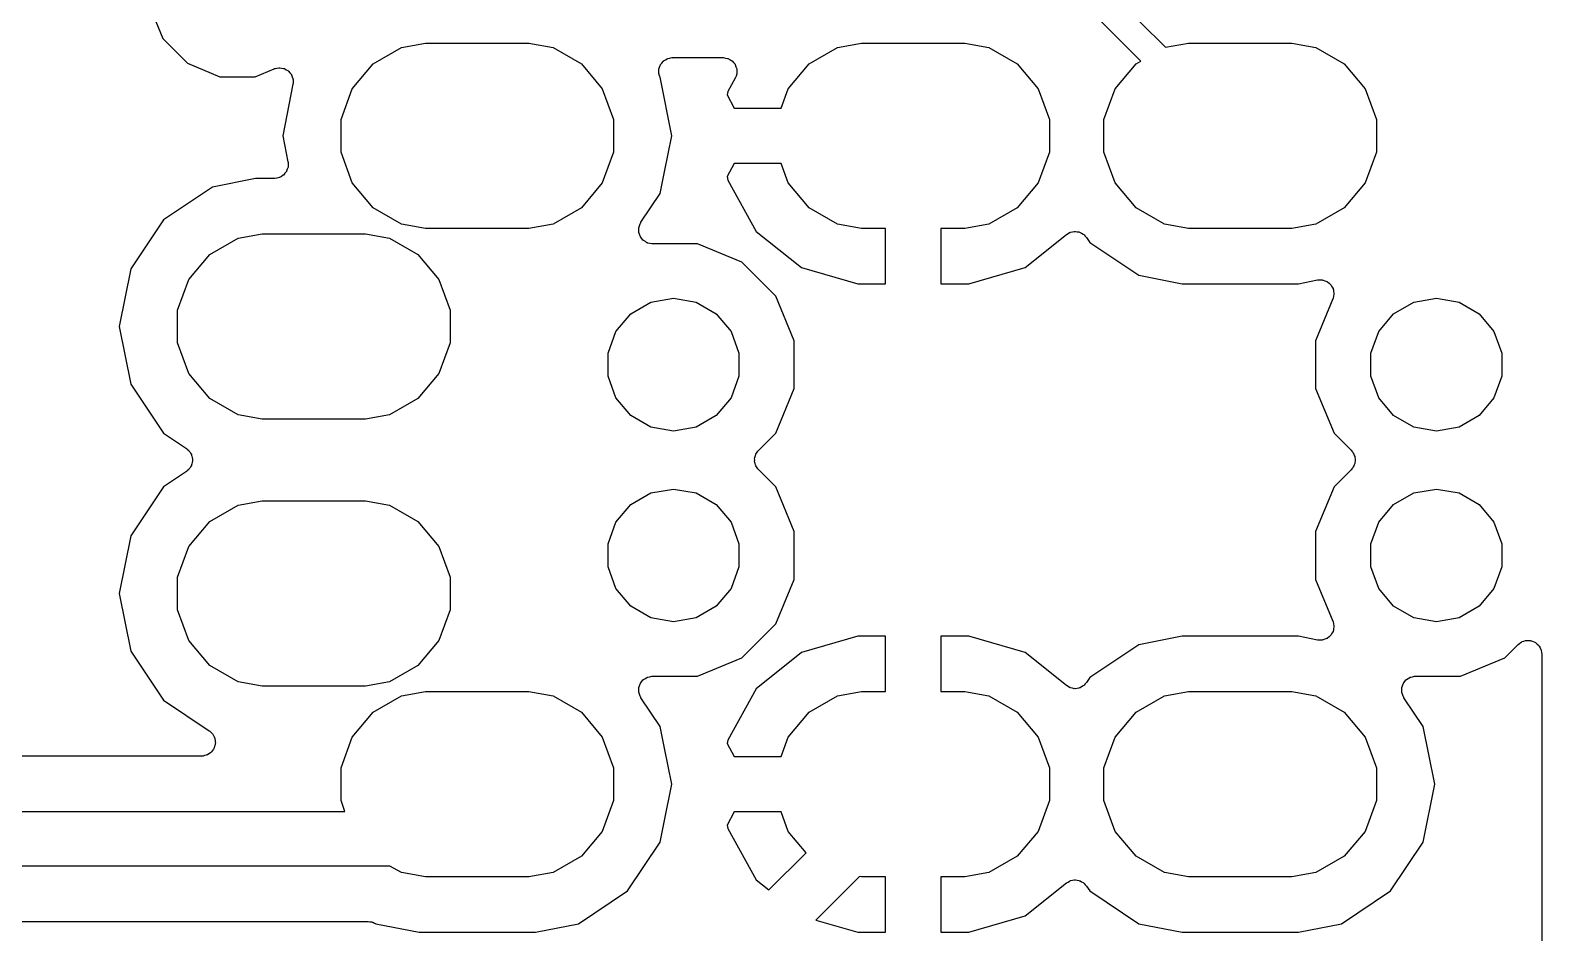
# Model space of a CAD drawing. Extents: x 61 to 194, y -153 to -61.
# Drawn here: x 180.3 to 194.17, y -120.16 to -111.88 of the extents above; entities that cross this region are included whole.
import ezdxf

# ---------------------------------------------------------------- set-up
doc = ezdxf.new("R2010")
doc.units = 0
doc.header["$MEASUREMENT"] = 0
doc.layers.add('BLACK', color=7, linetype='CONTINUOUS')

msp = doc.modelspace()

# ---------------------------------------------------------------- linework, layer by layer
at = {"layer": 'BLACK', "linetype": 'CONTINUOUS'}
for p, q in [((190.092, -111.415), (190.714, -112.037)), ((190.488, -112.164), (189.948, -111.625)), ((181.392, -111.661), (181.515, -111.958)), ((181.515, -111.958), (181.742, -112.185)), ((183.445, -112.189), (183.705, -112.039)), ((183.705, -112.039), (183.926, -112)), ((183.926, -112), (184.874, -112)), ((184.874, -112), (185.095, -112.039)), ((185.095, -112.039), (185.355, -112.189)), ((187.445, -112.189), (187.705, -112.039)), ((187.705, -112.039), (187.926, -112)), ((187.926, -112), (188.874, -112)), ((188.874, -112), (189.095, -112.039)), ((189.095, -112.039), (189.355, -112.189)), ((190.714, -112.037), (190.926, -112)), ((190.926, -112), (191.874, -112)), ((191.874, -112), (192.095, -112.039)), ((192.095, -112.039), (192.355, -112.189)), ((181.742, -112.185), (182.039, -112.308)), ((183.253, -112.418), (183.445, -112.189)), ((185.355, -112.189), (185.547, -112.418)), ((186.078, -112.204), (186.08, -112.2)), ((186.08, -112.2), (186.082, -112.197)), ((186.082, -112.197), (186.093, -112.183)), ((186.093, -112.183), (186.104, -112.168)), ((186.104, -112.168), (186.107, -112.166)), ((186.107, -112.166), (186.11, -112.163)), ((186.11, -112.163), (186.126, -112.154)), ((186.126, -112.154), (186.141, -112.144)), ((186.141, -112.144), (186.145, -112.143)), ((186.145, -112.143), (186.148, -112.141)), ((186.148, -112.141), (186.166, -112.138)), ((186.166, -112.138), (186.183, -112.133)), ((186.183, -112.133), (186.188, -112.134)), ((186.188, -112.134), (186.192, -112.133)), ((186.192, -112.133), (186.656, -112.133)), ((186.656, -112.133), (186.677, -112.137)), ((186.677, -112.137), (186.697, -112.14)), ((186.697, -112.14), (186.698, -112.14)), ((186.698, -112.14), (186.7, -112.141)), ((186.7, -112.141), (186.718, -112.151)), ((186.718, -112.151), (186.736, -112.161)), ((186.736, -112.161), (186.737, -112.162)), ((186.737, -112.162), (186.738, -112.163)), ((186.738, -112.163), (186.751, -112.179)), ((186.751, -112.179), (186.765, -112.194)), ((186.765, -112.194), (186.765, -112.196)), ((186.765, -112.196), (186.766, -112.197)), ((186.766, -112.197), (186.773, -112.216)), ((187.253, -112.418), (187.445, -112.189)), ((189.355, -112.189), (189.547, -112.418)), ((190.253, -112.418), (190.445, -112.189)), ((190.445, -112.189), (190.488, -112.164)), ((192.355, -112.189), (192.547, -112.418)), ((182.039, -112.308), (182.361, -112.308)), ((182.361, -112.308), (182.536, -112.235)), ((182.536, -112.235), (182.54, -112.234)), ((182.54, -112.234), (182.544, -112.232)), ((182.544, -112.232), (182.562, -112.23)), ((182.562, -112.23), (182.579, -112.226)), ((182.579, -112.226), (182.583, -112.226)), ((182.583, -112.226), (182.588, -112.226)), ((182.588, -112.226), (182.605, -112.229)), ((182.605, -112.229), (182.623, -112.232)), ((182.623, -112.232), (182.627, -112.233)), ((182.627, -112.233), (182.631, -112.234)), ((182.631, -112.234), (182.646, -112.244)), ((182.646, -112.244), (182.662, -112.252)), ((182.662, -112.252), (182.665, -112.255)), ((182.665, -112.255), (182.669, -112.257)), ((182.669, -112.257), (182.68, -112.271)), ((182.68, -112.271), (182.692, -112.284)), ((182.692, -112.284), (182.694, -112.288)), ((182.694, -112.288), (182.696, -112.292)), ((182.696, -112.292), (182.702, -112.309)), ((182.702, -112.309), (182.709, -112.325)), ((182.709, -112.325), (182.709, -112.329)), ((182.709, -112.329), (182.71, -112.333)), ((182.71, -112.333), (182.71, -112.351)), ((186.066, -112.246), (186.067, -112.242)), ((186.067, -112.264), (186.066, -112.246)), ((186.067, -112.238), (186.073, -112.221)), ((186.067, -112.242), (186.067, -112.238)), ((186.067, -112.282), (186.067, -112.264)), ((186.068, -112.286), (186.067, -112.282)), ((186.068, -112.29), (186.068, -112.286)), ((186.076, -112.307), (186.068, -112.29)), ((186.073, -112.221), (186.078, -112.204)), ((186.078, -112.312), (186.076, -112.307)), ((186.185, -112.85), (186.078, -112.312)), ((186.767, -112.321), (186.699, -112.444)), ((186.774, -112.302), (186.767, -112.321)), ((186.773, -112.216), (186.781, -112.235)), ((186.781, -112.282), (186.774, -112.302)), ((186.781, -112.235), (186.781, -112.237)), ((186.781, -112.237), (186.781, -112.238)), ((186.781, -112.238), (186.781, -112.259)), ((186.781, -112.259), (186.782, -112.28)), ((186.782, -112.28), (186.781, -112.281)), ((186.781, -112.281), (186.781, -112.282)), ((182.709, -112.377), (182.615, -112.85)), ((182.711, -112.369), (182.709, -112.373)), ((182.709, -112.373), (182.709, -112.377)), ((182.71, -112.351), (182.711, -112.369)), ((183.15, -112.7), (183.253, -112.418)), ((185.547, -112.418), (185.65, -112.7)), ((186.699, -112.444), (186.693, -112.475)), ((186.693, -112.475), (186.756, -112.596)), ((187.188, -112.596), (187.253, -112.418)), ((189.547, -112.418), (189.65, -112.7)), ((190.15, -112.7), (190.253, -112.418)), ((192.547, -112.418), (192.65, -112.7)), ((186.756, -112.596), (187.188, -112.596)), ((183.15, -113), (183.15, -112.7)), ((185.65, -112.7), (185.65, -113)), ((189.65, -112.7), (189.65, -113)), ((190.15, -113), (190.15, -112.7)), ((192.65, -112.7), (192.65, -113)), ((182.615, -112.85), (182.663, -113.09)), ((186.119, -113.182), (186.185, -112.85)), ((183.253, -113.282), (183.15, -113)), ((185.65, -113), (185.547, -113.282)), ((189.65, -113), (189.547, -113.282)), ((190.253, -113.282), (190.15, -113)), ((192.65, -113), (192.547, -113.282)), ((182.657, -113.156), (182.65, -113.176)), ((182.664, -113.137), (182.657, -113.156)), ((182.663, -113.09), (182.663, -113.092)), ((182.663, -113.092), (182.664, -113.093)), ((182.664, -113.093), (182.664, -113.114)), ((182.664, -113.114), (182.664, -113.134)), ((182.664, -113.134), (182.664, -113.136)), ((182.664, -113.136), (182.664, -113.137)), ((186.756, -113.104), (186.693, -113.225)), ((187.188, -113.104), (186.756, -113.104)), ((187.253, -113.282), (187.188, -113.104)), ((182.366, -113.242), (181.97, -113.321)), ((182.539, -113.242), (182.366, -113.242)), ((182.54, -113.242), (182.539, -113.242)), ((182.541, -113.242), (182.54, -113.242)), ((182.562, -113.238), (182.541, -113.242)), ((182.582, -113.234), (182.562, -113.238)), ((182.583, -113.234), (182.582, -113.234)), ((182.585, -113.233), (182.583, -113.234)), ((182.602, -113.223), (182.585, -113.233)), ((182.62, -113.212), (182.602, -113.223)), ((182.621, -113.211), (182.62, -113.212)), ((182.622, -113.21), (182.621, -113.211)), ((182.635, -113.194), (182.622, -113.21)), ((182.649, -113.178), (182.635, -113.194)), ((182.65, -113.176), (182.649, -113.177)), ((182.649, -113.177), (182.649, -113.178)), ((183.445, -113.511), (183.253, -113.282)), ((185.547, -113.282), (185.355, -113.511)), ((186.079, -113.38), (186.119, -113.182)), ((186.119, -113.182), (186.119, -113.182)), ((186.693, -113.225), (186.699, -113.256)), ((186.699, -113.256), (186.959, -113.727)), ((187.445, -113.511), (187.253, -113.282)), ((189.547, -113.282), (189.355, -113.511)), ((190.445, -113.511), (190.253, -113.282)), ((192.547, -113.282), (192.355, -113.511)), ((181.97, -113.321), (181.521, -113.621)), ((185.902, -113.644), (186.079, -113.38)), ((183.705, -113.661), (183.445, -113.511)), ((185.355, -113.511), (185.095, -113.661)), ((187.705, -113.661), (187.445, -113.511)), ((189.355, -113.511), (189.095, -113.661)), ((190.705, -113.661), (190.445, -113.511)), ((192.355, -113.511), (192.095, -113.661)), ((181.521, -113.621), (181.221, -114.07)), ((183.926, -113.7), (183.705, -113.661)), ((184.874, -113.7), (183.926, -113.7)), ((185.095, -113.661), (184.874, -113.7)), ((185.882, -113.729), (185.883, -113.711)), ((185.883, -113.693), (185.884, -113.689)), ((185.883, -113.711), (185.883, -113.693)), ((185.884, -113.689), (185.885, -113.685)), ((185.885, -113.685), (185.892, -113.668)), ((185.892, -113.668), (185.898, -113.651)), ((185.898, -113.651), (185.901, -113.648)), ((185.901, -113.648), (185.902, -113.644)), ((187.926, -113.7), (187.705, -113.661)), ((188.146, -113.7), (187.926, -113.7)), ((188.146, -114.208), (188.146, -113.7)), ((188.874, -113.7), (188.654, -113.7)), ((188.654, -113.7), (188.654, -114.208)), ((189.095, -113.661), (188.874, -113.7)), ((190.926, -113.7), (190.705, -113.661)), ((191.874, -113.7), (190.926, -113.7)), ((192.095, -113.661), (191.874, -113.7)), ((181.945, -113.939), (182.205, -113.789)), ((182.205, -113.789), (182.426, -113.75)), ((182.426, -113.75), (183.374, -113.75)), ((183.374, -113.75), (183.595, -113.789)), ((183.595, -113.789), (183.855, -113.939)), ((185.883, -113.733), (185.882, -113.729)), ((185.883, -113.737), (185.883, -113.733)), ((185.889, -113.754), (185.883, -113.737)), ((185.894, -113.771), (185.889, -113.754)), ((185.897, -113.775), (185.894, -113.771)), ((185.898, -113.778), (185.897, -113.775)), ((185.91, -113.792), (185.898, -113.778)), ((185.92, -113.807), (185.91, -113.792)), ((185.924, -113.809), (185.92, -113.807)), ((185.926, -113.812), (185.924, -113.809)), ((185.942, -113.821), (185.926, -113.812)), ((185.957, -113.831), (185.942, -113.821)), ((185.961, -113.832), (185.957, -113.831)), ((185.965, -113.834), (185.961, -113.832)), ((185.982, -113.837), (185.965, -113.834)), ((186, -113.842), (185.982, -113.837)), ((186.004, -113.841), (186, -113.842)), ((186.008, -113.842), (186.004, -113.841)), ((186.42, -113.842), (186.008, -113.842)), ((186.828, -114.011), (186.42, -113.842)), ((186.959, -113.727), (187.374, -114.058)), ((189.426, -114.058), (189.806, -113.755)), ((189.806, -113.755), (189.82, -113.747)), ((189.82, -113.747), (189.834, -113.738)), ((189.834, -113.738), (189.839, -113.737)), ((189.839, -113.737), (189.844, -113.734)), ((189.844, -113.734), (189.861, -113.731)), ((189.861, -113.731), (189.877, -113.727)), ((189.877, -113.727), (189.882, -113.728)), ((189.882, -113.728), (189.888, -113.727)), ((189.888, -113.727), (189.904, -113.73)), ((189.904, -113.73), (189.92, -113.732)), ((189.92, -113.732), (189.926, -113.735)), ((189.926, -113.735), (189.931, -113.736)), ((189.931, -113.736), (189.945, -113.744)), ((189.945, -113.744), (189.96, -113.752)), ((189.96, -113.752), (189.964, -113.756)), ((189.964, -113.756), (189.969, -113.759)), ((189.969, -113.759), (189.979, -113.772)), ((189.979, -113.772), (189.991, -113.784)), ((189.991, -113.784), (190.021, -113.829)), ((190.021, -113.829), (190.47, -114.129)), ((181.753, -114.168), (181.945, -113.939)), ((183.855, -113.939), (184.047, -114.168)), ((181.221, -114.07), (181.115, -114.6)), ((187.139, -114.322), (186.828, -114.011)), ((187.374, -114.058), (187.891, -114.208)), ((188.909, -114.208), (189.426, -114.058)), ((190.47, -114.129), (190.866, -114.208)), ((181.65, -114.45), (181.753, -114.168)), ((184.047, -114.168), (184.15, -114.45)), ((187.891, -114.208), (188.146, -114.208)), ((188.654, -114.208), (188.909, -114.208)), ((190.866, -114.208), (191.934, -114.208)), ((191.934, -114.208), (192.109, -114.173)), ((192.109, -114.173), (192.113, -114.173)), ((192.113, -114.173), (192.117, -114.172)), ((192.117, -114.172), (192.135, -114.173)), ((192.135, -114.173), (192.153, -114.172)), ((192.153, -114.172), (192.157, -114.174)), ((192.157, -114.174), (192.161, -114.174)), ((192.161, -114.174), (192.177, -114.181)), ((192.177, -114.181), (192.194, -114.186)), ((192.194, -114.186), (192.198, -114.189)), ((192.198, -114.189), (192.202, -114.191)), ((192.202, -114.191), (192.215, -114.203)), ((192.215, -114.203), (192.229, -114.214)), ((192.229, -114.214), (192.231, -114.218)), ((192.231, -114.218), (192.234, -114.22)), ((192.234, -114.22), (192.242, -114.236)), ((192.242, -114.236), (192.252, -114.252)), ((192.252, -114.252), (192.253, -114.256)), ((192.253, -114.256), (192.255, -114.26)), ((192.255, -114.26), (192.257, -114.277)), ((192.257, -114.277), (192.26, -114.295)), ((185.808, -114.483), (185.992, -114.377)), ((185.992, -114.377), (186.2, -114.341)), ((186.2, -114.341), (186.408, -114.377)), ((186.408, -114.377), (186.592, -114.483)), ((187.308, -114.73), (187.139, -114.322)), ((192.251, -114.346), (192.092, -114.73)), ((192.252, -114.342), (192.251, -114.346)), ((192.254, -114.339), (192.252, -114.342)), ((192.256, -114.321), (192.254, -114.339)), ((192.26, -114.303), (192.256, -114.321)), ((192.26, -114.295), (192.26, -114.299)), ((192.26, -114.299), (192.26, -114.303)), ((192.808, -114.483), (192.992, -114.377)), ((192.992, -114.377), (193.2, -114.341)), ((193.2, -114.341), (193.408, -114.377)), ((193.408, -114.377), (193.592, -114.483)), ((181.65, -114.75), (181.65, -114.45)), ((184.15, -114.45), (184.15, -114.75)), ((185.672, -114.645), (185.808, -114.483)), ((186.592, -114.483), (186.728, -114.645)), ((192.672, -114.645), (192.808, -114.483)), ((193.592, -114.483), (193.728, -114.645)), ((181.115, -114.6), (181.221, -115.13)), ((185.6, -114.844), (185.672, -114.645)), ((186.728, -114.645), (186.8, -114.844)), ((192.6, -114.844), (192.672, -114.645)), ((193.728, -114.645), (193.8, -114.844)), ((181.753, -115.032), (181.65, -114.75)), ((184.15, -114.75), (184.047, -115.032)), ((187.308, -115.17), (187.308, -114.73)), ((192.092, -114.73), (192.092, -115.17)), ((185.6, -115.056), (185.6, -114.844)), ((186.8, -114.844), (186.8, -115.056)), ((192.6, -115.056), (192.6, -114.844)), ((193.8, -114.844), (193.8, -115.056)), ((181.945, -115.261), (181.753, -115.032)), ((184.047, -115.032), (183.855, -115.261)), ((185.672, -115.255), (185.6, -115.056)), ((186.8, -115.056), (186.728, -115.255)), ((192.672, -115.255), (192.6, -115.056)), ((193.8, -115.056), (193.728, -115.255)), ((181.221, -115.13), (181.521, -115.579)), ((187.139, -115.578), (187.308, -115.17)), ((192.092, -115.17), (192.261, -115.578)), ((182.205, -115.411), (181.945, -115.261)), ((183.855, -115.261), (183.595, -115.411)), ((185.808, -115.417), (185.672, -115.255)), ((186.728, -115.255), (186.592, -115.417)), ((192.808, -115.417), (192.672, -115.255)), ((193.728, -115.255), (193.592, -115.417)), ((182.426, -115.45), (182.205, -115.411)), ((183.374, -115.45), (182.426, -115.45)), ((183.595, -115.411), (183.374, -115.45)), ((185.992, -115.523), (185.808, -115.417)), ((186.2, -115.559), (185.992, -115.523)), ((186.408, -115.523), (186.2, -115.559)), ((186.592, -115.417), (186.408, -115.523)), ((192.992, -115.523), (192.808, -115.417)), ((193.2, -115.559), (192.992, -115.523)), ((193.408, -115.523), (193.2, -115.559)), ((193.592, -115.417), (193.408, -115.523)), ((181.521, -115.579), (181.731, -115.719)), ((186.982, -115.735), (187.139, -115.578)), ((192.261, -115.578), (192.418, -115.735)), ((181.731, -115.719), (181.741, -115.729)), ((181.741, -115.729), (181.752, -115.737)), ((181.752, -115.737), (181.757, -115.744)), ((181.757, -115.744), (181.763, -115.75)), ((181.763, -115.75), (181.769, -115.762)), ((181.769, -115.762), (181.777, -115.774)), ((181.777, -115.774), (181.779, -115.782)), ((181.779, -115.782), (181.782, -115.789)), ((181.782, -115.789), (181.784, -115.803)), ((181.784, -115.803), (181.787, -115.817)), ((186.945, -115.814), (186.948, -115.803)), ((186.948, -115.803), (186.949, -115.792)), ((186.949, -115.792), (186.954, -115.782)), ((186.954, -115.782), (186.956, -115.771)), ((186.956, -115.771), (186.963, -115.762)), ((186.963, -115.762), (186.968, -115.752)), ((186.968, -115.752), (186.975, -115.744)), ((186.975, -115.744), (186.982, -115.735)), ((192.418, -115.735), (192.425, -115.744)), ((192.425, -115.744), (192.432, -115.752)), ((192.432, -115.752), (192.437, -115.762)), ((192.437, -115.762), (192.444, -115.771)), ((192.444, -115.771), (192.446, -115.782)), ((192.446, -115.782), (192.451, -115.792)), ((192.451, -115.792), (192.452, -115.803)), ((192.452, -115.803), (192.455, -115.814)), ((181.731, -115.931), (181.521, -116.071)), ((181.741, -115.921), (181.731, -115.931)), ((181.752, -115.913), (181.741, -115.921)), ((181.757, -115.906), (181.752, -115.913)), ((181.763, -115.9), (181.757, -115.906)), ((181.769, -115.888), (181.763, -115.9)), ((181.777, -115.876), (181.769, -115.888)), ((181.779, -115.868), (181.777, -115.876)), ((181.782, -115.861), (181.779, -115.868)), ((181.784, -115.847), (181.782, -115.861)), ((181.787, -115.833), (181.784, -115.847)), ((181.787, -115.817), (181.786, -115.825)), ((181.786, -115.825), (181.787, -115.833)), ((186.946, -115.825), (186.945, -115.814)), ((186.945, -115.836), (186.946, -115.825)), ((186.948, -115.847), (186.945, -115.836)), ((186.949, -115.858), (186.948, -115.847)), ((186.954, -115.868), (186.949, -115.858)), ((186.956, -115.879), (186.954, -115.868)), ((186.963, -115.888), (186.956, -115.879)), ((186.968, -115.898), (186.963, -115.888)), ((186.975, -115.906), (186.968, -115.898)), ((186.982, -115.915), (186.975, -115.906)), ((187.139, -116.072), (186.982, -115.915)), ((192.418, -115.915), (192.261, -116.072)), ((192.425, -115.906), (192.418, -115.915)), ((192.432, -115.898), (192.425, -115.906)), ((192.437, -115.888), (192.432, -115.898)), ((192.444, -115.879), (192.437, -115.888)), ((192.446, -115.868), (192.444, -115.879)), ((192.451, -115.858), (192.446, -115.868)), ((192.452, -115.847), (192.451, -115.858)), ((192.455, -115.836), (192.452, -115.847)), ((192.455, -115.814), (192.454, -115.825)), ((192.454, -115.825), (192.455, -115.836)), ((181.521, -116.071), (181.221, -116.52)), ((187.308, -116.48), (187.139, -116.072)), ((192.261, -116.072), (192.092, -116.48)), ((182.205, -116.239), (182.426, -116.2)), ((182.426, -116.2), (183.374, -116.2)), ((183.374, -116.2), (183.595, -116.239)), ((185.808, -116.233), (185.992, -116.127)), ((185.992, -116.127), (186.2, -116.091)), ((186.2, -116.091), (186.408, -116.127)), ((186.408, -116.127), (186.592, -116.233)), ((192.808, -116.233), (192.992, -116.127)), ((192.992, -116.127), (193.2, -116.091)), ((193.2, -116.091), (193.408, -116.127)), ((193.408, -116.127), (193.592, -116.233)), ((181.945, -116.389), (182.205, -116.239)), ((183.595, -116.239), (183.855, -116.389)), ((185.672, -116.395), (185.808, -116.233)), ((186.592, -116.233), (186.728, -116.395)), ((192.672, -116.395), (192.808, -116.233)), ((193.592, -116.233), (193.728, -116.395)), ((181.753, -116.618), (181.945, -116.389)), ((183.855, -116.389), (184.047, -116.618)), ((185.6, -116.594), (185.672, -116.395)), ((186.728, -116.395), (186.8, -116.594)), ((187.308, -116.92), (187.308, -116.48)), ((192.092, -116.48), (192.092, -116.92)), ((192.6, -116.594), (192.672, -116.395)), ((193.728, -116.395), (193.8, -116.594)), ((181.221, -116.52), (181.115, -117.05)), ((181.65, -116.9), (181.753, -116.618)), ((184.047, -116.618), (184.15, -116.9)), ((185.6, -116.806), (185.6, -116.594)), ((186.8, -116.594), (186.8, -116.806)), ((192.6, -116.806), (192.6, -116.594)), ((193.8, -116.594), (193.8, -116.806)), ((181.65, -117.2), (181.65, -116.9)), ((184.15, -116.9), (184.15, -117.2)), ((185.672, -117.005), (185.6, -116.806)), ((186.8, -116.806), (186.728, -117.005)), ((192.672, -117.005), (192.6, -116.806)), ((193.8, -116.806), (193.728, -117.005)), ((181.115, -117.05), (181.221, -117.58)), ((185.808, -117.167), (185.672, -117.005)), ((186.728, -117.005), (186.592, -117.167)), ((187.139, -117.328), (187.308, -116.92)), ((192.092, -116.92), (192.251, -117.304)), ((192.808, -117.167), (192.672, -117.005)), ((193.728, -117.005), (193.592, -117.167)), ((185.992, -117.273), (185.808, -117.167)), ((186.592, -117.167), (186.408, -117.273)), ((192.992, -117.273), (192.808, -117.167)), ((193.592, -117.167), (193.408, -117.273)), ((181.753, -117.482), (181.65, -117.2)), ((184.15, -117.2), (184.047, -117.482)), ((186.2, -117.309), (185.992, -117.273)), ((186.408, -117.273), (186.2, -117.309)), ((186.828, -117.639), (187.139, -117.328)), ((192.251, -117.304), (192.252, -117.308)), ((192.252, -117.308), (192.254, -117.311)), ((192.254, -117.311), (192.256, -117.329)), ((192.256, -117.329), (192.26, -117.347)), ((193.2, -117.309), (192.992, -117.273)), ((193.408, -117.273), (193.2, -117.309)), ((187.891, -117.442), (187.374, -117.592)), ((188.146, -117.442), (187.891, -117.442)), ((188.146, -117.95), (188.146, -117.442)), ((188.909, -117.442), (188.654, -117.442)), ((188.654, -117.442), (188.654, -117.95)), ((189.426, -117.592), (188.909, -117.442)), ((190.866, -117.442), (190.47, -117.521)), ((191.934, -117.442), (190.866, -117.442)), ((192.109, -117.477), (191.934, -117.442)), ((192.177, -117.469), (192.161, -117.476)), ((192.194, -117.464), (192.177, -117.469)), ((192.198, -117.461), (192.194, -117.464)), ((192.202, -117.459), (192.198, -117.461)), ((192.215, -117.447), (192.202, -117.459)), ((192.229, -117.436), (192.215, -117.447)), ((192.231, -117.432), (192.229, -117.436)), ((192.234, -117.43), (192.231, -117.432)), ((192.242, -117.414), (192.234, -117.43)), ((192.252, -117.398), (192.242, -117.414)), ((192.253, -117.394), (192.252, -117.398)), ((192.255, -117.39), (192.253, -117.394)), ((192.257, -117.373), (192.255, -117.39)), ((192.26, -117.355), (192.257, -117.373)), ((192.26, -117.347), (192.26, -117.351)), ((192.26, -117.351), (192.26, -117.355)), ((181.221, -117.58), (181.521, -118.029)), ((181.945, -117.711), (181.753, -117.482)), ((184.047, -117.482), (183.855, -117.711)), ((187.374, -117.592), (186.959, -117.923)), ((189.806, -117.895), (189.426, -117.592)), ((190.47, -117.521), (190.021, -117.821)), ((192.113, -117.477), (192.109, -117.477)), ((192.117, -117.478), (192.113, -117.477)), ((192.135, -117.477), (192.117, -117.478)), ((192.153, -117.478), (192.135, -117.477)), ((192.157, -117.476), (192.153, -117.478)), ((192.161, -117.476), (192.157, -117.476)), ((193.828, -117.639), (193.95, -117.517)), ((193.95, -117.517), (193.964, -117.507)), ((193.964, -117.507), (193.977, -117.497)), ((193.977, -117.497), (193.982, -117.495)), ((193.982, -117.495), (193.986, -117.491)), ((193.986, -117.491), (194.002, -117.487)), ((194.002, -117.487), (194.018, -117.481)), ((194.018, -117.481), (194.024, -117.481)), ((194.024, -117.481), (194.029, -117.48)), ((194.029, -117.48), (194.045, -117.481)), ((194.045, -117.481), (194.062, -117.481)), ((194.062, -117.481), (194.067, -117.483)), ((194.067, -117.483), (194.073, -117.484)), ((194.073, -117.484), (194.088, -117.491)), ((194.088, -117.491), (194.104, -117.497)), ((194.104, -117.497), (194.108, -117.5)), ((194.108, -117.5), (194.113, -117.503)), ((194.113, -117.503), (194.125, -117.514)), ((194.125, -117.514), (194.137, -117.525)), ((194.137, -117.525), (194.14, -117.53)), ((194.14, -117.53), (194.144, -117.534)), ((194.144, -117.534), (194.151, -117.549)), ((194.151, -117.549), (194.159, -117.563)), ((194.159, -117.563), (194.16, -117.569)), ((194.16, -117.569), (194.163, -117.574)), ((194.163, -117.574), (194.164, -117.59)), ((194.164, -117.59), (194.167, -117.607)), ((194.167, -117.607), (194.167, -128.311)), ((182.205, -117.861), (181.945, -117.711)), ((183.855, -117.711), (183.595, -117.861)), ((186.42, -117.808), (186.828, -117.639)), ((193.42, -117.808), (193.828, -117.639)), ((182.426, -117.9), (182.205, -117.861)), ((183.595, -117.861), (183.374, -117.9)), ((185.889, -117.896), (185.894, -117.879)), ((185.894, -117.879), (185.897, -117.875)), ((185.897, -117.875), (185.898, -117.871)), ((185.898, -117.871), (185.91, -117.858)), ((185.91, -117.858), (185.92, -117.843)), ((185.92, -117.843), (185.924, -117.841)), ((185.924, -117.841), (185.926, -117.838)), ((185.926, -117.838), (185.942, -117.829)), ((185.942, -117.829), (185.957, -117.819)), ((185.957, -117.819), (185.961, -117.818)), ((185.961, -117.818), (185.965, -117.816)), ((185.965, -117.816), (185.982, -117.813)), ((185.982, -117.813), (186, -117.808)), ((186, -117.808), (186.004, -117.809)), ((186.004, -117.809), (186.008, -117.808)), ((186.008, -117.808), (186.42, -117.808)), ((189.979, -117.878), (189.969, -117.891)), ((189.991, -117.866), (189.979, -117.878)), ((190.021, -117.821), (189.991, -117.866)), ((192.889, -117.896), (192.894, -117.879)), ((192.894, -117.879), (192.897, -117.875)), ((192.897, -117.875), (192.898, -117.871)), ((192.898, -117.871), (192.91, -117.858)), ((192.91, -117.858), (192.92, -117.843)), ((192.92, -117.843), (192.924, -117.841)), ((192.924, -117.841), (192.926, -117.838)), ((192.926, -117.838), (192.942, -117.829)), ((192.942, -117.829), (192.957, -117.819)), ((192.957, -117.819), (192.961, -117.818)), ((192.961, -117.818), (192.965, -117.816)), ((192.965, -117.816), (192.982, -117.813)), ((192.982, -117.813), (193, -117.808)), ((193, -117.808), (193.004, -117.809)), ((193.004, -117.809), (193.008, -117.808)), ((193.008, -117.808), (193.42, -117.808)), ((183.374, -117.9), (182.426, -117.9)), ((183.445, -118.139), (183.705, -117.989)), ((183.705, -117.989), (183.926, -117.95)), ((183.926, -117.95), (184.874, -117.95)), ((184.874, -117.95), (185.095, -117.989)), ((185.095, -117.989), (185.355, -118.139)), ((185.882, -117.921), (185.883, -117.917)), ((185.883, -117.939), (185.882, -117.921)), ((185.883, -117.913), (185.889, -117.896)), ((185.883, -117.917), (185.883, -117.913)), ((185.883, -117.957), (185.883, -117.939)), ((185.884, -117.961), (185.883, -117.957)), ((185.885, -117.965), (185.884, -117.961)), ((185.892, -117.982), (185.885, -117.965)), ((185.898, -117.998), (185.892, -117.982)), ((185.901, -118.002), (185.898, -117.998)), ((185.902, -118.006), (185.901, -118.002)), ((186.079, -118.27), (185.902, -118.006)), ((186.959, -117.923), (186.699, -118.394)), ((187.445, -118.139), (187.705, -117.989)), ((187.705, -117.989), (187.926, -117.95)), ((187.926, -117.95), (188.146, -117.95)), ((188.654, -117.95), (188.874, -117.95)), ((188.874, -117.95), (189.095, -117.989)), ((189.095, -117.989), (189.355, -118.139)), ((189.82, -117.903), (189.806, -117.895)), ((189.834, -117.912), (189.82, -117.903)), ((189.839, -117.913), (189.834, -117.912)), ((189.844, -117.916), (189.839, -117.913)), ((189.861, -117.919), (189.844, -117.916)), ((189.877, -117.923), (189.861, -117.919)), ((189.882, -117.922), (189.877, -117.923)), ((189.888, -117.923), (189.882, -117.922)), ((189.904, -117.92), (189.888, -117.923)), ((189.92, -117.918), (189.904, -117.92)), ((189.926, -117.915), (189.92, -117.918)), ((189.931, -117.914), (189.926, -117.915)), ((189.945, -117.906), (189.931, -117.914)), ((189.96, -117.898), (189.945, -117.906)), ((189.964, -117.894), (189.96, -117.898)), ((189.969, -117.891), (189.964, -117.894)), ((190.445, -118.139), (190.705, -117.989)), ((190.705, -117.989), (190.926, -117.95)), ((190.926, -117.95), (191.874, -117.95)), ((191.874, -117.95), (192.095, -117.989)), ((192.095, -117.989), (192.355, -118.139)), ((192.882, -117.921), (192.883, -117.917)), ((192.883, -117.939), (192.882, -117.921)), ((192.883, -117.913), (192.889, -117.896)), ((192.883, -117.917), (192.883, -117.913)), ((192.883, -117.957), (192.883, -117.939)), ((192.884, -117.961), (192.883, -117.957)), ((192.885, -117.965), (192.884, -117.961)), ((192.892, -117.982), (192.885, -117.965)), ((192.898, -117.998), (192.892, -117.982)), ((192.901, -118.002), (192.898, -117.998)), ((192.902, -118.006), (192.901, -118.002)), ((193.079, -118.27), (192.902, -118.006)), ((181.521, -118.029), (181.94, -118.309)), ((183.253, -118.368), (183.445, -118.139)), ((185.355, -118.139), (185.547, -118.368)), ((187.253, -118.368), (187.445, -118.139)), ((189.355, -118.139), (189.547, -118.368)), ((190.253, -118.368), (190.445, -118.139)), ((192.355, -118.139), (192.547, -118.368)), ((186.119, -118.468), (186.079, -118.27)), ((193.185, -118.8), (193.079, -118.27)), ((181.94, -118.309), (181.946, -118.314)), ((181.946, -118.314), (181.952, -118.318)), ((181.952, -118.318), (181.961, -118.329)), ((181.961, -118.329), (181.972, -118.34)), ((181.972, -118.34), (181.975, -118.346)), ((181.975, -118.346), (181.98, -118.352)), ((181.98, -118.352), (181.985, -118.366)), ((181.985, -118.366), (181.992, -118.379)), ((181.995, -118.437), (181.99, -118.451)), ((181.992, -118.379), (181.993, -118.386)), ((181.993, -118.386), (181.995, -118.393)), ((181.995, -118.393), (181.995, -118.408)), ((181.995, -118.408), (181.997, -118.423)), ((181.997, -118.423), (181.995, -118.43)), ((181.995, -118.43), (181.995, -118.437)), ((183.15, -118.65), (183.253, -118.368)), ((185.547, -118.368), (185.65, -118.65)), ((186.699, -118.394), (186.693, -118.425)), ((186.693, -118.425), (186.756, -118.546)), ((187.188, -118.546), (187.253, -118.368)), ((189.547, -118.368), (189.65, -118.65)), ((190.15, -118.65), (190.253, -118.368)), ((192.547, -118.368), (192.65, -118.65)), ((181.87, -118.542), (173.211, -118.542)), ((181.877, -118.541), (181.87, -118.542)), ((181.884, -118.541), (181.877, -118.541)), ((181.898, -118.537), (181.884, -118.541)), ((181.913, -118.534), (181.898, -118.537)), ((181.919, -118.531), (181.913, -118.534)), ((181.926, -118.529), (181.919, -118.531)), ((181.938, -118.52), (181.926, -118.529)), ((181.952, -118.512), (181.938, -118.52)), ((181.956, -118.507), (181.952, -118.512)), ((181.962, -118.503), (181.956, -118.507)), ((181.97, -118.49), (181.962, -118.503)), ((181.98, -118.478), (181.97, -118.49)), ((181.982, -118.472), (181.98, -118.478)), ((181.986, -118.466), (181.982, -118.472)), ((181.99, -118.451), (181.986, -118.466)), ((186.185, -118.8), (186.119, -118.468)), ((186.756, -118.546), (187.188, -118.546)), ((183.15, -118.95), (183.15, -118.65)), ((185.65, -118.65), (185.65, -118.95)), ((189.65, -118.65), (189.65, -118.95)), ((190.15, -118.95), (190.15, -118.65)), ((192.65, -118.65), (192.65, -118.95)), ((186.119, -119.132), (186.185, -118.8)), ((193.079, -119.33), (193.185, -118.8)), ((183.186, -119.05), (183.15, -118.95)), ((185.65, -118.95), (185.547, -119.232)), ((189.65, -118.95), (189.547, -119.232)), ((190.253, -119.232), (190.15, -118.95)), ((192.65, -118.95), (192.547, -119.232)), ((172.904, -119.05), (183.186, -119.05)), ((186.079, -119.33), (186.119, -119.132)), ((186.119, -119.132), (186.119, -119.132)), ((186.756, -119.054), (186.693, -119.175)), ((187.188, -119.054), (186.756, -119.054)), ((187.253, -119.232), (187.188, -119.054)), ((185.547, -119.232), (185.355, -119.461)), ((186.693, -119.175), (186.699, -119.206)), ((186.699, -119.206), (186.959, -119.677)), ((187.418, -119.429), (187.253, -119.232)), ((189.547, -119.232), (189.355, -119.461)), ((190.445, -119.461), (190.253, -119.232)), ((192.547, -119.232), (192.355, -119.461)), ((185.779, -119.779), (186.079, -119.33)), ((192.779, -119.779), (193.079, -119.33)), ((183.599, -119.55), (172.811, -119.55)), ((183.705, -119.611), (183.599, -119.55)), ((185.355, -119.461), (185.095, -119.611)), ((187.076, -119.77), (187.418, -119.429)), ((189.355, -119.461), (189.095, -119.611)), ((190.705, -119.611), (190.445, -119.461)), ((192.355, -119.461), (192.095, -119.611)), ((183.926, -119.65), (183.705, -119.611)), ((184.874, -119.65), (183.926, -119.65)), ((185.095, -119.611), (184.874, -119.65)), ((186.959, -119.677), (187.076, -119.77)), ((187.907, -119.647), (187.507, -120.047)), ((187.926, -119.65), (187.907, -119.647)), ((188.146, -119.65), (187.926, -119.65)), ((188.146, -120.158), (188.146, -119.65)), ((188.874, -119.65), (188.654, -119.65)), ((188.654, -119.65), (188.654, -120.158)), ((189.095, -119.611), (188.874, -119.65)), ((189.82, -119.697), (189.834, -119.688)), ((189.834, -119.688), (189.839, -119.687)), ((189.839, -119.687), (189.844, -119.684)), ((189.844, -119.684), (189.861, -119.681)), ((189.861, -119.681), (189.877, -119.677)), ((189.877, -119.677), (189.882, -119.678)), ((189.882, -119.678), (189.888, -119.677)), ((189.888, -119.677), (189.904, -119.68)), ((189.904, -119.68), (189.92, -119.682)), ((189.92, -119.682), (189.926, -119.685)), ((189.926, -119.685), (189.931, -119.686)), ((189.931, -119.686), (189.945, -119.694)), ((190.926, -119.65), (190.705, -119.611)), ((191.874, -119.65), (190.926, -119.65)), ((192.095, -119.611), (191.874, -119.65)), ((185.33, -120.079), (185.779, -119.779)), ((189.426, -120.008), (189.806, -119.705)), ((189.806, -119.705), (189.82, -119.697)), ((189.945, -119.694), (189.96, -119.702)), ((189.96, -119.702), (189.964, -119.706)), ((189.964, -119.706), (189.969, -119.709)), ((189.969, -119.709), (189.979, -119.722)), ((189.979, -119.722), (189.991, -119.734)), ((189.991, -119.734), (190.021, -119.779)), ((190.021, -119.779), (190.47, -120.079)), ((192.33, -120.079), (192.779, -119.779)), ((173.581, -120.058), (183.4, -120.058)), ((183.4, -120.058), (183.415, -120.061)), ((183.415, -120.061), (183.43, -120.062)), ((183.43, -120.062), (183.436, -120.064)), ((183.436, -120.064), (183.443, -120.066)), ((183.443, -120.066), (183.456, -120.073)), ((183.456, -120.073), (183.47, -120.079)), ((183.47, -120.079), (183.866, -120.158)), ((184.934, -120.158), (185.33, -120.079)), ((187.507, -120.047), (187.891, -120.158)), ((188.909, -120.158), (189.426, -120.008)), ((190.47, -120.079), (190.866, -120.158)), ((191.934, -120.158), (192.33, -120.079)), ((183.866, -120.158), (184.934, -120.158)), ((187.891, -120.158), (188.146, -120.158)), ((188.654, -120.158), (188.909, -120.158)), ((190.866, -120.158), (191.934, -120.158))]:
    msp.add_line(p, q, dxfattribs=at)

doc.saveas('drawing.dxf')
